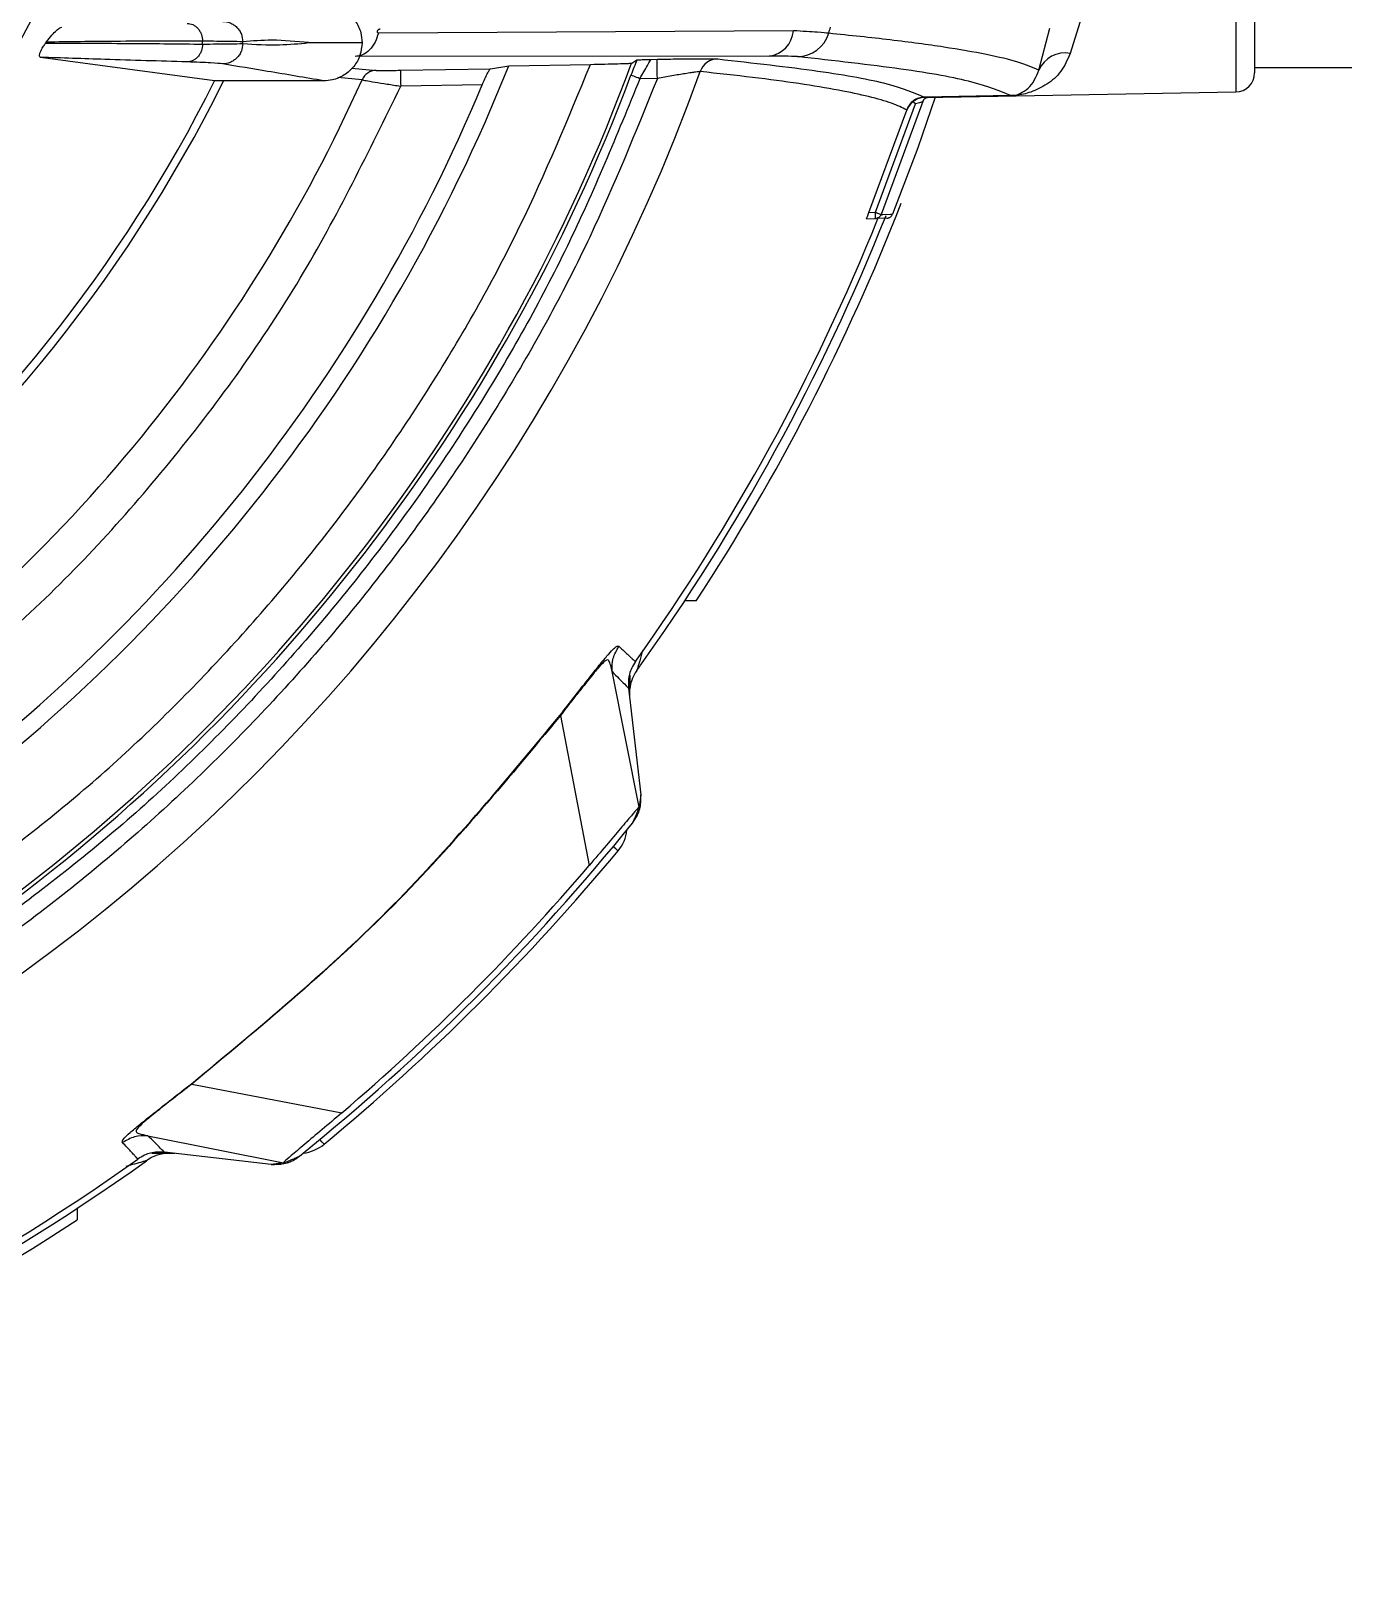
# Model space of a CAD drawing. Extents: x 2 to 136, y 1 to 99.
# Drawn here: x 130.624 to 132.686, y 41.918 to 44.336 of the extents above; entities that cross this region are included whole.
import ezdxf

# ---------------------------------------------------------------- set-up
doc = ezdxf.new("R2010")
doc.units = 0
doc.header["$MEASUREMENT"] = 0
doc.layers.add('OBJECT', color=7, linetype='CONTINUOUS')

msp = doc.modelspace()

# ---------------------------------------------------------------- linework, layer by layer
at = {"layer": 'OBJECT'}
for p, q in [((132.5466, 44.4974), (132.5466, 44.278)), ((132.5171, 44.3597), (132.5171, 44.2395)), ((131.8221, 44.3357), (131.1701, 44.332)), ((132.2076, 44.2739), (132.2248, 44.3399)), ((132.2744, 44.3571), (132.2569, 44.3)), ((130.8938, 44.3147), (130.8938, 44.3193)), ((130.957, 44.3156), (130.957, 44.3184)), ((131.1444, 44.3169), (131.1444, 44.3171)), ((130.9128, 44.257), (130.6391, 44.2939)), ((131.7841, 44.2956), (131.1333, 44.2951)), ((131.568, 44.2849), (131.576, 44.2898)), ((131.5986, 44.2907), (131.6078, 44.2909)), ((131.1443, 44.2586), (131.1065, 44.2622)), ((131.1283, 44.2769), (131.1665, 44.2734)), ((131.2046, 44.2736), (131.3461, 44.2761)), ((131.3461, 44.2761), (131.3748, 44.2807)), ((131.3748, 44.2807), (131.5032, 44.2829)), ((132.5466, 44.278), (132.7346, 44.278)), ((131.0841, 44.257), (130.9128, 44.257)), ((131.3334, 44.2509), (131.2051, 44.2486)), ((131.6083, 44.2609), (131.5809, 44.2604)), ((132.0278, 44.2309), (132.5171, 44.2395)), ((131.9508, 44.0505), (132.0139, 44.2208)), ((132.0254, 44.2245), (131.9597, 44.0468)), ((132.0139, 44.2208), (132.0098, 44.2242)), ((132.0279, 44.2315), (132.1633, 44.2339)), ((132.1633, 44.2338), (132.0279, 44.2314)), ((132.0279, 44.2314), (132.0279, 44.2315)), ((132.0279, 44.2314), (132.0282, 44.231)), ((131.9408, 44.0501), (132.0004, 44.2107)), ((132.0004, 44.2107), (132, 44.2112)), ((132, 44.2112), (132, 44.2112)), ((131.9408, 44.0501), (131.9508, 44.0505)), ((131.9597, 44.0468), (131.9625, 44.0469)), ((131.9625, 44.0469), (131.9747, 44.0473)), ((131.9747, 44.0473), (131.9776, 44.0474)), ((131.937, 44.04), (131.9508, 44.0405)), ((131.9687, 44.0411), (131.9508, 44.0405)), ((131.6694, 43.44), (131.6515, 43.44)), ((131.5796, 43.1157), (131.5371, 43.3288)), ((131.5371, 43.3288), (131.5371, 43.3288)), ((131.565, 43.3231), (131.5644, 43.2903)), ((131.563, 43.3028), (131.5821, 43.1351)), ((131.4561, 43.2598), (131.4555, 43.2602)), ((131.4561, 43.2598), (131.5013, 43.0242)), ((131.5821, 43.1351), (131.5796, 43.1157)), ((130.8768, 42.6806), (131.1124, 42.6353)), ((130.8078, 42.5995), (131.0209, 42.5571)), ((130.85, 42.5718), (130.8141, 42.5718)), ((131.0015, 42.5545), (130.8338, 42.5736)), ((131.0209, 42.5571), (131.0015, 42.5545)), ((130.6966, 42.4852), (130.6966, 42.4672))]:
    msp.add_line(p, q, dxfattribs=at)
at = {"layer": 'OBJECT', "flags": 128}
for points in [[(131.1435, 44.317), (131.144, 44.3169), (131.1444, 44.3169)], [(131.6083, 44.2609), (131.6082, 44.2667), (131.6081, 44.2723), (131.608, 44.2774), (131.6079, 44.282), (131.6079, 44.2857), (131.6078, 44.2885), (131.6078, 44.2903), (131.6078, 44.2909)], [(131.2046, 44.2736), (131.2046, 44.2731), (131.2047, 44.2716), (131.2047, 44.2693), (131.2048, 44.2662), (131.2048, 44.2624), (131.2049, 44.2581), (131.205, 44.2534), (131.2051, 44.2486)], [(131.5809, 44.2604), (131.5782, 44.2615), (131.5756, 44.2624), (131.5732, 44.2633), (131.5711, 44.2641), (131.5693, 44.2648), (131.568, 44.2653), (131.5672, 44.2656), (131.5669, 44.2657)], [(132.0449, 44.2312), (132.0173, 44.1516), (131.9776, 44.0474)], [(131.5465, 43.0471), (131.5457, 43.0479), (131.543, 43.05), (131.5388, 43.0535)], [(131.0847, 42.5861), (131.084, 42.587), (131.0818, 42.5896), (131.0783, 42.5938)]]:
    msp.add_lwpolyline(points, dxfattribs=at)
at = {"layer": 'OBJECT'}
for centre, radius, start, end in [((128.8466, 45.29), 6.555, 126.37982, 288.09222), ((128.8466, 45.29), 6.5028, 126.71932, 288.09222), ((128.8466, 45.29), 6.4944, 126.7749, 288.09222), ((128.8466, 45.29), 6.3069, 128.05888, 288.09222), ((128.8466, 45.29), 6.655, 198.09222, 30.43444), ((128.8466, 45.29), 6.555, 288.09222, 28.91206), ((128.8466, 45.29), 6.5028, 288.09222, 28.06824), ((128.8466, 45.29), 6.4944, 288.09222, 27.92823), ((128.8466, 45.29), 6.3069, 288.09222, 28.09373), ((128.8466, 45.29), 2.0098, 315.4001, 44.5999), ((128.8466, 45.29), 1.8907, 318.3698, 41.6302), ((128.8466, 45.29), 1.8831, 318.6329, 41.3671), ((131.7779, 44.3395), 0.0443, 278.0533, 355.0193), ((128.8466, 45.29), 3.1787, 342.4546, 342.636), ((131.8275, 44.3472), 0.0523, 271.2391, 342.7678), ((131.7038, 44.2616), 0.0299, 91.2293, 160.5279), ((132.249, 44.2554), 0.0454, 79.9342, 155.8554), ((128.8466, 45.29), 3.0068, 273.8025, 340.2009), ((128.8466, 45.29), 2.7223, 305.5385, 338.2371), ((128.8466, 45.29), 2.9067, 305.3048, 339.3669), ((128.8466, 45.29), 2.901, 305.4751, 339.7287), ((131.167, 44.2486), 0.0248, 91.2352, 156.2563), ((132.5166, 44.2695), 0.03, 271, 0), ((128.8466, 45.29), 2.3227, 281.5486, 333.5932), ((128.8466, 45.29), 2.31, 285.3009, 333.4367), ((128.8466, 45.29), 2.5186, 305.7276, 335.8244), ((128.8466, 45.29), 2.6951, 305.7175, 337.3213), ((132.0284, 44.2015), 0.03, 91.0255, 161.1077), ((132.0284, 44.2014), 0.03, 91.0074, 161.009), ((132.0348, 44.2213), 0.00997, 129.9446, 161.435), ((132.0348, 44.2213), 0.00998, 103.2881, 129.927), ((132.1652, 44.2338), 0.00191, 178.8578, 181.1422), ((128.8466, 45.29), 3.36, 324.3266, 338.2579), ((128.8466, 45.29), 3.375, 326.7599, 338.7134), ((131.879, 44.0455), 0.0719, 356.0151, 3.9849), ((128.8466, 45.29), 3.35, 324.4956, 338.1027), ((131.6265, 43.2944), 0.062, 144.3266, 179), ((128.8466, 45.29), 3.5, 308.9328, 321.0672), ((131.4989, 43.0867), 0.062, 320.2829, 353.5583), ((128.8466, 45.29), 3.51, 309.6151, 320.2829), ((128.8466, 45.29), 3.4902, 310.4808, 319.5192), ((130.8417, 42.5098), 0.062, 90.019, 125.6636), ((131.0452, 42.6338), 0.062, 276.3397, 309.6151), ((128.8466, 45.29), 3.36, 273.4935, 305.6636), ((128.8466, 45.29), 3.35, 273.5142, 305.5044), ((128.8466, 45.29), 3.375, 273.2438, 303.2401)]:
    msp.add_arc(centre, radius, start, end, dxfattribs=at)
msp.add_ellipse((129.2173, 45.29), major_axis=(1.7429, 0), ratio=0.977124, start_param=5.674525, end_param=5.675653, dxfattribs=at)
for points, knots in [([(131.0841, 44.377), (131.09, 44.3765), (131.1027, 44.3754), (131.1205, 44.3663), (131.1348, 44.3515), (131.1431, 44.3342), (131.144, 44.3223), (131.1444, 44.3171)], [0, 0, 0, 0, 0.187598, 0.404759, 0.620773, 0.835171, 1, 1, 1, 1]), ([(132.5466, 44.3777), (132.5466, 44.362), (132.5466, 44.3302), (132.5466, 44.2961), (132.5466, 44.2736), (132.5466, 44.2708), (132.5466, 44.2695)], [0, 0, 0, 0, 0.24661, 0.499999, 0.753389, 1, 1, 1, 1]), ([(130.6483, 44.3178), (130.6513, 44.3217), (130.6606, 44.3337), (130.668, 44.3397), (130.6717, 44.3409), (130.6726, 44.3411)], [0, 0, 0, 0, 0.259599, 0.819529, 1, 1, 1, 1]), ([(130.8695, 44.3473), (130.8726, 44.3469), (130.8772, 44.3463), (130.8828, 44.3428), (130.8867, 44.3392), (130.8898, 44.3347), (130.8929, 44.3282), (130.8934, 44.3228), (130.8938, 44.3193)], [0, 0, 0, 0, 0.239572, 0.368437, 0.5, 0.63156, 0.760427, 1, 1, 1, 1]), ([(130.9253, 44.3504), (130.9293, 44.35), (130.9354, 44.3493), (130.9428, 44.3453), (130.9479, 44.3412), (130.952, 44.3361), (130.9559, 44.3286), (130.9566, 44.3224), (130.957, 44.3184)], [0, 0, 0, 0, 0.239487, 0.36838, 0.5, 0.631622, 0.760508, 1, 1, 1, 1]), ([(131.1701, 44.332), (131.1697, 44.3321), (131.1692, 44.3322), (131.1688, 44.3327), (131.1685, 44.3332), (131.1684, 44.3337), (131.1684, 44.3344), (131.1686, 44.3352), (131.1691, 44.3361), (131.1698, 44.3371), (131.1708, 44.338), (131.1719, 44.3385), (131.1726, 44.3386), (131.1729, 44.3387)], [0, 0, 0, 0, 0.133104, 0.191566, 0.248259, 0.311432, 0.370763, 0.43233, 0.501556, 0.620735, 0.752086, 0.875604, 1, 1, 1, 1]), ([(131.8775, 44.3317), (131.873, 44.3322), (131.8638, 44.3331), (131.8361, 44.3348), (131.8221, 44.3357)], [0, 0, 0, 0, 0.4931971, 1, 1, 1, 1]), ([(130.6391, 44.2939), (130.6383, 44.2942), (130.6371, 44.2947), (130.6376, 44.2983), (130.6385, 44.3012), (130.6395, 44.3035), (130.6408, 44.306), (130.6422, 44.3086), (130.6445, 44.3124), (130.6461, 44.3147), (130.6472, 44.3163)], [0, 0, 0, 0, 0.4014385, 0.5701888, 0.633492, 0.6973629, 0.7444615, 0.7915043, 0.8616901, 1, 1, 1, 1]), ([(130.6472, 44.3163), (130.6932, 44.3162), (130.7754, 44.316), (130.8576, 44.3151), (130.8938, 44.3147)], [0, 0, 0, 0, 0.560009, 1, 1, 1, 1]), ([(130.8938, 44.3193), (130.848, 44.3193), (130.7661, 44.3193), (130.6843, 44.3183), (130.6483, 44.3178)], [0, 0, 0, 0, 0.560013, 1, 1, 1, 1]), ([(130.8938, 44.3147), (130.8934, 44.3112), (130.8929, 44.3058), (130.8898, 44.2993), (130.8867, 44.2948), (130.8828, 44.2912), (130.8772, 44.2877), (130.8726, 44.2871), (130.8695, 44.2867)], [0, 0, 0, 0, 0.239585, 0.36845, 0.50001, 0.631563, 0.760427, 1, 1, 1, 1]), ([(130.957, 44.3184), (130.9512, 44.3186), (130.9397, 44.3188), (130.9091, 44.3191), (130.8938, 44.3193)], [0, 0, 0, 0, 0.499959, 1, 1, 1, 1]), ([(130.8938, 44.3147), (130.9091, 44.3149), (130.9397, 44.3152), (130.9512, 44.3154), (130.957, 44.3156)], [0, 0, 0, 0, 0.500041, 1, 1, 1, 1]), ([(130.957, 44.3156), (130.9566, 44.3115), (130.9559, 44.3054), (130.952, 44.2979), (130.9479, 44.2928), (130.9428, 44.2887), (130.9354, 44.2847), (130.9293, 44.284), (130.9253, 44.2836)], [0, 0, 0, 0, 0.239481, 0.368378, 0.499999, 0.63162, 0.760512, 1, 1, 1, 1]), ([(131.0605, 44.317), (131.0412, 44.3189), (131.0067, 44.3222), (130.9722, 44.3196), (130.957, 44.3184)], [0, 0, 0, 0, 0.560063, 1, 1, 1, 1]), ([(130.957, 44.3156), (130.9763, 44.3144), (131.0108, 44.3122), (131.0453, 44.3155), (131.0605, 44.317)], [0, 0, 0, 0, 0.559938, 1, 1, 1, 1]), ([(131.0605, 44.317), (131.0606, 44.317), (131.0752, 44.317), (131.1001, 44.317), (131.1277, 44.317), (131.1408, 44.317), (131.1435, 44.317), (131.1435, 44.317)], [0, 0, 0, 0, 0.002912, 0.527889, 0.903607, 0.997536, 1, 1, 1, 1]), ([(131.1444, 44.3169), (131.1437, 44.3102), (131.1424, 44.2968), (131.1321, 44.2789), (131.117, 44.2654), (131.1, 44.2581), (131.0887, 44.2573), (131.0841, 44.257)], [0, 0, 0, 0, 0.212709, 0.425418, 0.63871, 0.853372, 1, 1, 1, 1]), ([(131.1701, 44.332), (131.1685, 44.3271), (131.1654, 44.317), (131.1565, 44.3051), (131.1455, 44.2969), (131.1373, 44.2957), (131.1333, 44.2951)], [0, 0, 0, 0, 0.243819, 0.5, 0.756179, 1, 1, 1, 1]), ([(131.1444, 44.3171), (131.1442, 44.3171), (131.1439, 44.3171), (131.1436, 44.317), (131.1435, 44.317)], [0, 0, 0, 0, 0.559993, 1, 1, 1, 1]), ([(132.2076, 44.2739), (132.1978, 44.2781), (132.1782, 44.2864), (132.1275, 44.2984), (132.0609, 44.3101), (131.9789, 44.3212), (131.9108, 44.3283), (131.8775, 44.3317)], [0, 0, 0, 0, 0.2022766, 0.4015017, 0.6039518, 0.8059482, 1, 1, 1, 1]), ([(130.8695, 44.2867), (130.8264, 44.288), (130.7494, 44.2904), (130.6728, 44.2928), (130.6391, 44.2939)], [0, 0, 0, 0, 0.559994, 1, 1, 1, 1]), ([(130.9253, 44.2836), (130.9205, 44.2841), (130.9109, 44.2852), (130.8833, 44.2862), (130.8695, 44.2867)], [0, 0, 0, 0, 0.498898, 1, 1, 1, 1]), ([(131.576, 44.2898), (131.5745, 44.286), (131.5717, 44.2784), (131.5685, 44.27), (131.5669, 44.2657)], [0, 0, 0, 0, 0.499873, 1, 1, 1, 1]), ([(131.576, 44.2898), (131.5762, 44.2898), (131.577, 44.29), (131.5856, 44.2903), (131.5939, 44.2906), (131.5986, 44.2907)], [0, 0, 0, 0, 0.118324, 0.498391, 1, 1, 1, 1]), ([(131.5809, 44.2604), (131.583, 44.2641), (131.5872, 44.2714), (131.592, 44.2798), (131.5952, 44.2853), (131.597, 44.2884), (131.5982, 44.2903), (131.5985, 44.2906), (131.5986, 44.2907)], [0, 0, 0, 0, 0.250055, 0.499098, 0.634956, 0.762999, 0.884267, 1, 1, 1, 1]), ([(131.6078, 44.2909), (131.6191, 44.2911), (131.6418, 44.2915), (131.6718, 44.2917), (131.6951, 44.2918), (131.7005, 44.2915), (131.7032, 44.2914)], [0, 0, 0, 0, 0.250172, 0.500067, 0.749913, 1, 1, 1, 1]), ([(131.7032, 44.2914), (131.7588, 44.2851), (131.8703, 44.2726), (131.9784, 44.2526), (132.0114, 44.2385), (132.0279, 44.2315)], [0, 0, 0, 0, 0.33303, 0.666639, 1, 1, 1, 1]), ([(131.8287, 44.295), (131.825, 44.2952), (131.8176, 44.2956), (131.7953, 44.2956), (131.7841, 44.2956)], [0, 0, 0, 0, 0.498504, 1, 1, 1, 1]), ([(132.1633, 44.2339), (132.1463, 44.241), (132.1123, 44.2553), (132.0007, 44.2757), (131.886, 44.2886), (131.8287, 44.295)], [0, 0, 0, 0, 0.333336, 0.666886, 1, 1, 1, 1]), ([(132.2569, 44.3), (132.2525, 44.2901), (132.2436, 44.2702), (132.2211, 44.2508), (132.1954, 44.2388), (132.18, 44.2348), (132.1668, 44.2339), (132.1647, 44.2338), (132.1637, 44.2338), (132.1633, 44.2338)], [0, 0, 0, 0, 0.249937, 0.500626, 0.749427, 0.968478, 0.986306, 0.993527, 1, 1, 1, 1]), ([(130.4967, 42.9772), (130.5704, 43.033), (130.7182, 43.1449), (130.9184, 43.3398), (131.1005, 43.5526), (131.2599, 43.7828), (131.3974, 44.026), (131.468, 44.1974), (131.5032, 44.2829)], [0, 0, 0, 0, 0.165735, 0.332466, 0.5, 0.667545, 0.83427, 1, 1, 1, 1]), ([(131.0841, 44.257), (131.0549, 44.262), (131.0029, 44.2708), (130.949, 44.2797), (130.9253, 44.2836)], [0, 0, 0, 0, 0.560011, 1, 1, 1, 1]), ([(131.1665, 44.2734), (131.1669, 44.2734), (131.1678, 44.2733), (131.1717, 44.2733), (131.1792, 44.2733), (131.1913, 44.2734), (131.2002, 44.2735), (131.2046, 44.2736)], [0, 0, 0, 0, 0.124713, 0.250581, 0.500023, 0.749127, 1, 1, 1, 1]), ([(131.3334, 44.2509), (131.3347, 44.2539), (131.3373, 44.2601), (131.3411, 44.2681), (131.3441, 44.2738), (131.3456, 44.2759), (131.346, 44.276), (131.3461, 44.2761)], [0, 0, 0, 0, 0.243971, 0.488094, 0.725807, 0.945379, 1, 1, 1, 1]), ([(131.5032, 44.2829), (131.5109, 44.2831), (131.5263, 44.2834), (131.5467, 44.2839), (131.5612, 44.2844), (131.5672, 44.2847), (131.5678, 44.2849), (131.568, 44.2849)], [0, 0, 0, 0, 0.238726, 0.477734, 0.707735, 0.921561, 1, 1, 1, 1]), ([(131.6757, 44.2715), (131.675, 44.2715), (131.6736, 44.2714), (131.6686, 44.2707), (131.6614, 44.2697), (131.6495, 44.2679), (131.6315, 44.265), (131.616, 44.2623), (131.6083, 44.2609)], [0, 0, 0, 0, 0.116907, 0.238658, 0.366334, 0.500852, 0.750248, 1, 1, 1, 1]), ([(132, 44.2112), (131.9929, 44.2148), (131.9789, 44.2219), (131.9423, 44.2322), (131.8942, 44.2424), (131.8331, 44.2525), (131.761, 44.2622), (131.7038, 44.2685), (131.6757, 44.2715)], [0, 0, 0, 0, 0.168843, 0.335534, 0.500076, 0.67255, 0.839189, 1, 1, 1, 1]), ([(132.1633, 44.2339), (132.1634, 44.2339), (132.1635, 44.2339), (132.1638, 44.2339), (132.1644, 44.2339), (132.1746, 44.2346), (132.1774, 44.2372), (132.1965, 44.2466), (132.2032, 44.263), (132.2076, 44.2739)], [0, 0, 0, 0, 0.001142, 0.002301, 0.004791, 0.01068, 0.246792, 0.502027, 1, 1, 1, 1]), ([(131.6083, 44.2609), (131.5745, 44.1771), (131.5063, 44.008), (131.3739, 43.7659), (131.2182, 43.5326), (131.038, 43.3124), (130.8353, 43.1085), (130.6127, 42.9247), (130.3733, 42.7636), (130.1203, 42.6271), (129.8579, 42.5169), (129.59, 42.4339), (129.3203, 42.3757), (129.1388, 42.3583), (129.0488, 42.3497)], [0, 0, 0, 0, 0.080321, 0.16194, 0.244772, 0.329378, 0.414487, 0.5, 0.585518, 0.670628, 0.755228, 0.838065, 0.919682, 1, 1, 1, 1]), ([(130.3525, 43.1973), (130.4422, 43.2672), (130.6225, 43.4076), (130.8541, 43.6619), (131.0551, 43.941), (131.1552, 44.1464), (131.2051, 44.2486)], [0, 0, 0, 0, 0.248894, 0.5, 0.751106, 1, 1, 1, 1]), ([(131.5809, 44.2604), (131.5446, 44.1716), (131.4716, 43.9934), (131.3291, 43.7408), (131.1634, 43.5017), (130.9741, 43.2809), (130.7658, 43.079), (130.6119, 42.9633), (130.5352, 42.9056)], [0, 0, 0, 0, 0.165711, 0.332438, 0.5, 0.667551, 0.834284, 1, 1, 1, 1]), ([(131.1443, 44.2586), (131.1459, 44.2582), (131.1493, 44.2576), (131.1638, 44.2551), (131.1832, 44.252), (131.1978, 44.2497), (131.2051, 44.2486)], [0, 0, 0, 0, 0.240543, 0.499719, 0.749496, 1, 1, 1, 1]), ([(132.0098, 44.2242), (132.0072, 44.2216), (132.0032, 44.2177), (132.0011, 44.2125), (132.0004, 44.2107)], [0, 0, 0, 0, 0.6495649, 1, 1, 1, 1]), ([(132.0282, 44.231), (132.0265, 44.2308), (132.023, 44.2306), (132.0164, 44.2287), (132.0125, 44.226), (132.0098, 44.2242)], [0, 0, 0, 0, 0.252438, 0.503217, 1, 1, 1, 1]), ([(132.0254, 44.2245), (132.0253, 44.2244), (132.0251, 44.2243), (132.0241, 44.2239), (132.0219, 44.2231), (132.0182, 44.2221), (132.0153, 44.2212), (132.0139, 44.2208)], [0, 0, 0, 0, 0.117751, 0.236264, 0.479976, 0.736393, 1, 1, 1, 1]), ([(132.0282, 44.231), (132.0299, 44.231), (132.0325, 44.231), (132.0343, 44.2312), (132.0346, 44.2312), (132.0347, 44.2313)], [0, 0, 0, 0, 0.499445, 0.751584, 1, 1, 1, 1]), ([(131.937, 44.04), (131.937, 44.0401), (131.937, 44.0403), (131.9375, 44.0418), (131.9384, 44.044), (131.9395, 44.0469), (131.9403, 44.049), (131.9408, 44.0501)], [0, 0, 0, 0, 0.1904146, 0.380721, 0.5749326, 0.7832683, 1, 1, 1, 1]), ([(131.9508, 44.0505), (131.9508, 44.0505), (131.951, 44.0504), (131.9516, 44.0502), (131.9526, 44.0497), (131.9547, 44.0489), (131.957, 44.048), (131.9586, 44.0473), (131.9595, 44.0469), (131.9596, 44.0468), (131.9597, 44.0468)], [0, 0, 0, 0, 0.013718, 0.037881, 0.117462, 0.241308, 0.499767, 0.695357, 0.834141, 1, 1, 1, 1]), ([(131.9597, 44.0468), (131.9593, 44.0459), (131.9584, 44.0442), (131.9562, 44.0422), (131.9536, 44.0408), (131.9517, 44.0406), (131.9508, 44.0405)], [0, 0, 0, 0, 0.249948, 0.499967, 0.749993, 1, 1, 1, 1]), ([(131.9687, 44.0411), (131.9693, 44.0412), (131.9704, 44.0413), (131.972, 44.0417), (131.9735, 44.0425), (131.9748, 44.0434), (131.976, 44.0446), (131.977, 44.0459), (131.9774, 44.0469), (131.9776, 44.0474)], [0, 0, 0, 0, 0.143851, 0.287677, 0.431526, 0.575369, 0.719208, 0.857742, 1, 1, 1, 1]), ([(131.4555, 43.2602), (131.4636, 43.2707), (131.48, 43.2916), (131.502, 43.3198), (131.5202, 43.3427), (131.5368, 43.3624), (131.5452, 43.3696), (131.5471, 43.3689), (131.548, 43.3685)], [0, 0, 0, 0, 0.125023, 0.250261, 0.372599, 0.500558, 0.750171, 1, 1, 1, 1]), ([(131.5371, 43.3288), (131.5372, 43.3359), (131.5373, 43.3501), (131.5444, 43.3624), (131.548, 43.3685)], [0, 0, 0, 0, 0.499997, 1, 1, 1, 1]), ([(131.548, 43.3685), (131.5501, 43.3666), (131.5544, 43.3624), (131.5601, 43.3571), (131.5652, 43.3524), (131.5691, 43.3488), (131.5718, 43.3462), (131.5735, 43.3447), (131.5737, 43.3445), (131.5738, 43.3444)], [0, 0, 0, 0, 0.124105, 0.263212, 0.41732, 0.571428, 0.714286, 0.857143, 1, 1, 1, 1]), ([(131.5371, 43.3288), (131.5364, 43.332), (131.535, 43.3385), (131.5327, 43.3467), (131.5285, 43.3484), (131.519, 43.3387), (131.509, 43.3269), (131.5004, 43.3163), (131.4902, 43.3034), (131.4789, 43.2891), (131.4671, 43.2741), (131.4594, 43.2641), (131.4561, 43.2598)], [0, 0, 0, 0, 0.167655, 0.336418, 0.499288, 0.624455, 0.681335, 0.749952, 0.805262, 0.875044, 0.94588, 1, 1, 1, 1]), ([(131.5738, 43.3444), (131.5717, 43.3412), (131.5661, 43.3322), (131.5622, 43.3176), (131.5628, 43.3068), (131.563, 43.3028)], [0, 0, 0, 0, 0.263891, 0.723095, 1, 1, 1, 1]), ([(131.5856, 43.3631), (131.5855, 43.3629), (131.5837, 43.3566), (131.5809, 43.347), (131.5779, 43.3367), (131.5764, 43.3315), (131.5762, 43.3309), (131.5761, 43.3306)], [0, 0, 0, 0, 0.0110133, 0.4040907, 0.6837558, 0.8495587, 1, 1, 1, 1]), ([(131.5371, 43.3288), (131.5447, 43.3212), (131.5597, 43.3061), (131.5619, 43.3039), (131.563, 43.3028)], [0, 0, 0, 0, 0.500002, 1, 1, 1, 1]), ([(130.8764, 42.6811), (130.9819, 42.7686), (131.1929, 42.9437), (131.368, 43.1547), (131.4555, 43.2602)], [0, 0, 0, 0, 0.500003, 1, 1, 1, 1]), ([(131.4561, 43.2598), (131.3686, 43.1543), (131.1935, 42.9432), (130.9824, 42.7681), (130.8768, 42.6806)], [0, 0, 0, 0, 0.499779, 1, 1, 1, 1]), ([(131.5692, 43.0906), (131.5729, 43.0962), (131.5803, 43.1075), (131.583, 43.1237), (131.5823, 43.1327), (131.5821, 43.1351)], [0, 0, 0, 0, 0.425026, 0.850044, 1, 1, 1, 1]), ([(131.5796, 43.1157), (131.5794, 43.1156), (131.5791, 43.1155), (131.5764, 43.1126), (131.5682, 43.1033), (131.5512, 43.0831), (131.528, 43.0556), (131.5105, 43.0349), (131.5013, 43.0242)], [0, 0, 0, 0, 0.0612938, 0.1579775, 0.3530257, 0.5689643, 0.7756011, 1, 1, 1, 1]), ([(131.5692, 43.0906), (131.5693, 43.0908), (131.5696, 43.0913), (131.5714, 43.095), (131.5739, 43.1005), (131.5767, 43.1074), (131.5786, 43.1129), (131.5796, 43.1157)], [0, 0, 0, 0, 0.187145, 0.391348, 0.595125, 0.793954, 1, 1, 1, 1]), ([(130.7681, 42.5886), (130.7678, 42.5892), (130.7672, 42.5904), (130.7697, 42.5947), (130.7776, 42.6026), (130.794, 42.6164), (130.8168, 42.6346), (130.845, 42.6567), (130.8659, 42.673), (130.8764, 42.6811)], [0, 0, 0, 0, 0.175155, 0.335953, 0.499736, 0.628068, 0.749936, 0.875048, 1, 1, 1, 1]), ([(130.8768, 42.6806), (130.867, 42.6729), (130.8474, 42.6576), (130.8209, 42.6368), (130.8007, 42.6202), (130.7893, 42.6093), (130.789, 42.6046), (130.795, 42.6025), (130.8007, 42.601), (130.805, 42.6001), (130.807, 42.5997), (130.8078, 42.5995)], [0, 0, 0, 0, 0.1230669, 0.2465847, 0.3690533, 0.4915376, 0.6303108, 0.772463, 0.8994107, 0.9556654, 1, 1, 1, 1]), ([(130.8768, 42.6806), (130.8767, 42.6807), (130.8765, 42.681), (130.8764, 42.6811), (130.8764, 42.6811)], [0, 0, 0, 0, 0.500003, 1, 1, 1, 1]), ([(131.1124, 42.6353), (131.102, 42.6264), (131.0812, 42.6087), (131.0529, 42.585), (131.0321, 42.5674), (131.0221, 42.5586), (131.0213, 42.5575), (131.0209, 42.5571)], [0, 0, 0, 0, 0.217937, 0.435233, 0.661573, 0.868603, 1, 1, 1, 1]), ([(130.8078, 42.5995), (130.8007, 42.5994), (130.7865, 42.5993), (130.7743, 42.5922), (130.7681, 42.5886)], [0, 0, 0, 0, 0.500002, 1, 1, 1, 1]), ([(130.8338, 42.5736), (130.8327, 42.5747), (130.8305, 42.5769), (130.8154, 42.592), (130.8078, 42.5995)], [0, 0, 0, 0, 0.499998, 1, 1, 1, 1]), ([(130.7922, 42.5629), (130.7921, 42.563), (130.7918, 42.5633), (130.7897, 42.5655), (130.7862, 42.5692), (130.7813, 42.5745), (130.7752, 42.5811), (130.7704, 42.5862), (130.7681, 42.5886)], [0, 0, 0, 0, 0.166677, 0.333344, 0.500001, 0.687097, 0.853763, 1, 1, 1, 1]), ([(130.8338, 42.5736), (130.83, 42.5738), (130.8194, 42.5744), (130.8048, 42.5707), (130.7956, 42.565), (130.7922, 42.5629)], [0, 0, 0, 0, 0.263886, 0.723096, 1, 1, 1, 1]), ([(130.8056, 42.5602), (130.8053, 42.5601), (130.8046, 42.5599), (130.7982, 42.5581), (130.7879, 42.5552), (130.7781, 42.5525), (130.7734, 42.5512)], [0, 0, 0, 0, 0.160231, 0.359599, 0.698218, 1, 1, 1, 1]), ([(131.0015, 42.5545), (131.0083, 42.5544), (131.0218, 42.5542), (131.0369, 42.5606), (131.0442, 42.566), (131.046, 42.5674)], [0, 0, 0, 0, 0.425021, 0.850046, 1, 1, 1, 1]), ([(131.0209, 42.5571), (131.0237, 42.558), (131.0292, 42.5599), (131.0361, 42.5628), (131.0416, 42.5652), (131.0453, 42.567), (131.0458, 42.5673), (131.046, 42.5674)], [0, 0, 0, 0, 0.206023, 0.404822, 0.608638, 0.812834, 1, 1, 1, 1])]:
    msp.add_open_spline(points, degree=3, knots=knots, dxfattribs=at)

doc.saveas('drawing.dxf')
